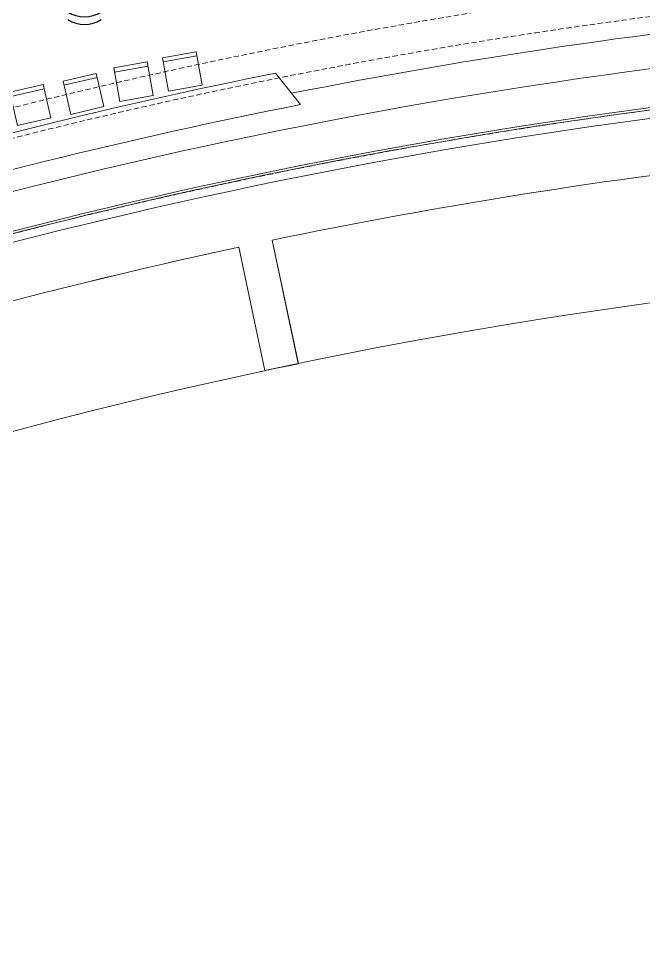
# Model space of a CAD drawing. Extents: x -2050 to 29725, y -1777 to 6820.
# Drawn here: x 15042 to 15776, y 1124 to 2210 of the extents above; entities that cross this region are included whole.
import ezdxf

# ---------------------------------------------------------------- set-up
doc = ezdxf.new("R2010")
doc.units = 0
doc.header["$LTSCALE"] = 25
doc.header["$MEASUREMENT"] = 0
doc.linetypes.add('DOT2', pattern=[0.125, 0, -0.125])
doc.linetypes.add('HIDDEN', pattern=[0.375, 0.25, -0.125])
doc.layers.get('0').update_dxf_attribs({"color": 9, "lineweight": 9})
for name, color, linetype, lineweight in [('05', 9, 'Continuous', 9), ('06B', 9, 'Continuous', 9), ('06C', 9, 'Continuous', 9), ('06D', 9, 'Continuous', 9), ('20', 9, 'DOT2', 9), ('40', 9, 'Continuous', 9), ('40B', 9, 'Continuous', 9), ('E-ACCESS POINT (KABLOSUZ ERİŞİM İÇİN)', 7, 'Continuous', 30)]:
    doc.layers.add(name, color=color, linetype=linetype, lineweight=lineweight)
doc.styles.add('E-YAZI', font='txttw.shx')

# ---------------------------------------------------------------- blocks, each defined once
blk = doc.blocks.new('p-tabure')
at = {"layer": '05'}
blk.add_lwpolyline([(-20, 40), (20, 40), (20, 0), (-20, 0)], close=True, dxfattribs=at)
blk.add_lwpolyline([(-20, 5), (20, 5)], dxfattribs=at)
blk = doc.blocks.new('p-2. kat planı')
at = {"layer": '20', "linetype": 'HIDDEN'}
blk.add_lwpolyline([(16671.5, 2158, 0.152192), (13054.4, 1065.3, 0.152192)], format="xyb", dxfattribs=at)
at = {"layer": '40'}
blk.add_lwpolyline([(13054.4, 704.1, -0.030791), (13682.8, 1104.5), (13576.5, 1296.5, -0.024013), (14116.8, 1562.7), (14175.2, 1427), (14212.1, 1442.8), (14154.1, 1578.7, -0.023167), (14698.6, 1781.8), (14742.7, 1640.8), (14781.9, 1653.3), (14736.7, 1793.9, -0.023228), (15300.1, 1942.4), (15330.5, 1797.9), (15369.8, 1806.2), (15339.2, 1950.7, -0.024001), (15933.8, 2044.8), (15957.6, 1826.7, -0.029535), (16671.4, 1862.4), (16671.4, 2206.1), (16650.5, 2206.1, 0.149972), (13055.9, 1124), (13054.4, 1124)], format="xyb", close=True, dxfattribs=at)
at = {"layer": '40B'}
blk.add_lwpolyline([(13052.5, 1837.5), (13052.5, 1065.5), (13054.4, 1065.5, -0.152186), (16671.4, 2158.2), (16671.4, 2226.1), (16672.5, 2226.1), (16672.5, 2372.5), (15945, 2372.5), (15945, 2365), (14187.5, 2363), (14187.5, 2825), (13845, 2825), (13845, 1845), (13845, 1837.5)], format="xyb", close=True, dxfattribs=at)
blk = doc.blocks.new('p-egikduvar')
at = {"layer": '06D'}
for points in [[(1656.4, 846.1, -0.024001), (2251, 940.3, -102.660387)], [(1054, 689.4, -0.023225), (1617.3, 837.9, -2.271119)]]:
    blk.add_lwpolyline(points, format="xyb", dxfattribs=at)
blk.add_lwpolyline([(1617.3, 837.9), (1647.8, 693.3), (1687.2, 701.4), (1656.4, 846.1)], dxfattribs=at)
blk = doc.blocks.new('*U146')
at = {"layer": 'E-ACCESS POINT (KABLOSUZ ERİŞİM İÇİN)', "color": 4}
blk.add_lwpolyline([(-2.39, 3.24), (2.39, 3.24), (2.39, 0.65), (-2.39, 0.65)], close=True, dxfattribs=at)
at = {"layer": 'E-ACCESS POINT (KABLOSUZ ERİŞİM İÇİN)', "color": 3}
for centre in [(0, 1.56), (0, 0.55)]:
    blk.add_arc(centre, 3.99, 57.1828, 122.8172, dxfattribs=at)
at = {"layer": 'E-ACCESS POINT (KABLOSUZ ERİŞİM İÇİN)', "color": 3, "style": 'E-YAZI'}
blk.add_text('AP', height=1.28, dxfattribs=at).set_placement((-1.05, 1.31))

msp = doc.modelspace()

# ---------------------------------------------------------------- linework, layer by layer
at = {"layer": '06B'}
for points in [[(15362.02, 2122.81, -0.0503948), (16650.71, 2246.09)], [(13055.87, 1124.03, -0.1499725), (16650.5, 2206.09)]]:
    msp.add_lwpolyline(points, format="xyb", dxfattribs=at)
msp.add_lwpolyline([(14789.27, 2009.53, -0.0220681), (15343.04, 2146.44), (15372.61, 2109.62, 0.0237317), (14781, 1963.39)], format="xyb", close=True, dxfattribs=at)
at = {"layer": '06C'}
msp.add_lwpolyline([(13124.69, 1100.45), (13117.7, 1111.05, -0.1463969), (16605.5, 2161.14), (16605.5, 2148.44, 0.1463961), (13124.69, 1100.45, 3.3214153)], format="xyb", dxfattribs=at)
at = {"layer": '06D'}
msp.add_lwpolyline([(15949.84, 1897.89, 0.099521), (13648.07, 1167.17, 0.099521)], format="xyb", dxfattribs=at)
at = {"layer": '20', "linetype": 'HIDDEN'}
for points in [[(13074.5, 1250.48, -0.1465747), (16650.5, 2301.36, -0.1465747)], [(13074.5, 1209.1, -0.1475534), (16652.5, 2266.71)]]:
    msp.add_lwpolyline(points, format="xyb", dxfattribs=at)
at = {"layer": '20', "linetype": 'HIDDEN', "lineweight": 0}
msp.add_lwpolyline([(15413.15, 347.65, -0.3064993), (16652.5, 1186.14, -0.3064993)], format="xyb", dxfattribs=at)

# ---------------------------------------------------------------- block references
msp.add_blockref('p-2. kat planı', (0, 0))
at = {"layer": '05'}
for p, rotation in [((15230.39, 2168.06), 190.1414863266073), ((15173.22, 2156.02), 190.1414863266073), ((15113.62, 2141.64), 193.053140253869), ((15051.27, 2128.52), 193.053140253869)]:
    msp.add_blockref('p-tabure', p, dxfattribs=dict(at, rotation=rotation))
at = {"layer": '06D'}
msp.add_blockref('p-egikduvar', (13682.75, 1104.54), dxfattribs=at)
at = {"layer": 'E-ACCESS POINT (KABLOSUZ ERİŞİM İÇİN)', "xscale": 9, "yscale": 9, "zscale": 9, "rotation": 180}
msp.add_blockref('*U146', (15119.25, 2253.4), dxfattribs=at)

doc.saveas('drawing.dxf')
